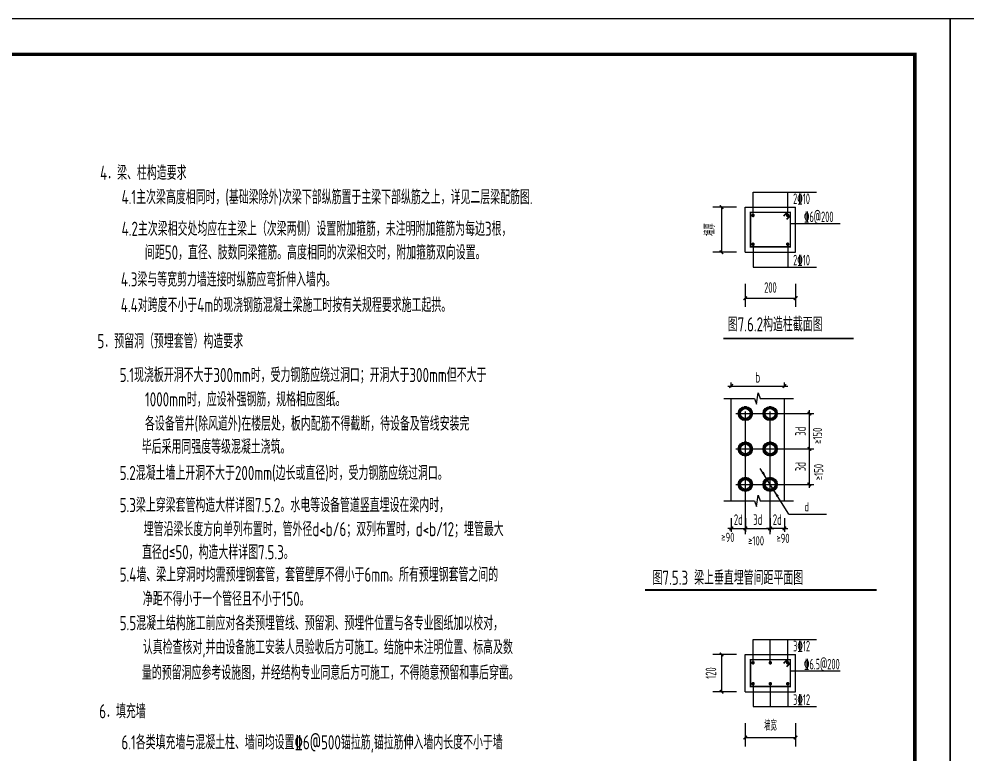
# Model space of a CAD drawing. Extents: x 127019 to 780419, y 327305 to 369305.
# Drawn here: x 160120 to 186894, y 348556 to 369305 of the extents above; entities that cross this region are included whole.
import ezdxf

# ---------------------------------------------------------------- set-up
doc = ezdxf.new("R2010")
doc.units = 0
doc.header["$LTSCALE"] = 1000
doc.header["$MEASUREMENT"] = 0
doc.layers.get('0').update_dxf_attribs({"linetype": 'CONTINUOUS'})
doc.layers.get('Defpoints').update_dxf_attribs({"linetype": 'CONTINUOUS'})
for name, color, linetype in [('AXIS', 3, 'CONTINUOUS'), ('DIM', 3, 'CONTINUOUS'), ('PUB_TITLE', 4, 'CONTINUOUS'), ('REIN', 1, 'CONTINUOUS'), ('T-SM', 7, 'CONTINUOUS'), ('剖面', 2, 'CONTINUOUS'), ('轴线__尺寸数字', 3, 'CONTINUOUS'), ('钢筋标注', 7, 'CONTINUOUS')]:
    doc.layers.add(name, color=color, linetype=linetype)
doc.styles.add('GB', font='gbxwxt.shx', dxfattribs={"width": 0.7, "height": 300, "bigfont": 'gbhzfs.shx'})
doc.styles.add('TSSD_Dimension', font='gbxwxt.shx', dxfattribs={"width": 0.7, "bigfont": 'gbhzfs.shx'})
doc.styles.add('TSSD_Rein', font='tssdeng.shx', dxfattribs={"width": 0.6, "bigfont": 'gbhzfs.shx'})
doc.dimstyles.new('TSSD_100_100', dxfattribs={"dimtxt": 300, "dimasz": 100, "dimexe": 100, "dimexo": 250, "dimgap": 100, "dimtad": 1, "dimdec": 0, "dimzin": 0, "dimdsep": 46, "dimtxsty": 'TSSD_Dimension', "dimblk": 'ARCHTICK', "dimcen": 0, "dimdle": 100, "dimclrt": 7, "dimadec": 0, "dimazin": 0, "dimtfac": 1, "dimtdec": 0, "dimtix": 1, "dimtmove": 2, "dimatfit": 3, "dimfxl": 0, "dimtolj": 1, "dimtzin": 0, "dimarcsym": 0})
doc.dimstyles.new('TSSD_100_100$0', dxfattribs={"dimtxt": 300, "dimasz": 100, "dimexe": 250, "dimexo": 250, "dimgap": 150, "dimtad": 1, "dimdec": 0, "dimzin": 0, "dimdsep": 46, "dimtxsty": 'TSSD_Rein', "dimblk": 'ARCHTICK', "dimblk1": 'ARCHTICK', "dimblk2": 'ARCHTICK', "dimsah": 1, "dimcen": 0, "dimclrd": 3, "dimclre": 3, "dimclrt": 7, "dimadec": 0, "dimazin": 0, "dimtfac": 1, "dimtdec": 0, "dimtix": 1, "dimtmove": 2, "dimatfit": 3, "dimldrblk": 'ARCHTICK', "dimfxl": 0, "dimtolj": 1, "dimtzin": 0, "dimarcsym": 0})

# ---------------------------------------------------------------- blocks, each defined once
blk = doc.blocks.new('_ArchTick')
at = {"color": 0, "linetype": 'ByBlock', "const_width": 0.4}
blk.add_lwpolyline([(-0.5, -0.5), (0.5, 0.5)], dxfattribs=at)
blk = doc.blocks.new('*D223')
at = {"layer": 'Defpoints', "color": 0, "transparency": 16777216}
for p in [(182201, 358167), (182441, 358167), (182201, 357167)]:
    blk.add_point(p, dxfattribs=at)
at = {"layer": 'DIM', "color": 0, "lineweight": -2, "transparency": 16777216}
for p, q in [((182441, 357067), (182441, 358267)), ((182451, 358167), (182541, 358167)), ((182451, 357167), (182541, 357167))]:
    blk.add_line(p, q, dxfattribs=at)
at = {"layer": 'DIM', "color": 0, "lineweight": -2, "transparency": 16777216, "xscale": 100, "yscale": 100, "zscale": 100}
for p, rotation in [((182441, 358167), 90), ((182441, 357167), 270)]:
    blk.add_blockref('_ArchTick', p, dxfattribs=dict(at, rotation=rotation))
at = {"layer": 'DIM', "color": 7, "transparency": 16777216, "insert": (182191, 357667), "char_height": 300, "attachment_point": 5, "rotation": 90, "style": 'TSSD_Dimension'}
blk.add_mtext('\\A1;3d                             ', dxfattribs=at)
blk = doc.blocks.new('*D224')
at = {"layer": 'Defpoints', "color": 0, "transparency": 16777216}
for p in [(180235, 355467), (180635, 355467), (180635, 354924)]:
    blk.add_point(p, dxfattribs=at)
at = {"layer": 'DIM', "color": 0, "lineweight": -2, "transparency": 16777216}
for p, q in [((180235, 355217), (180235, 354824)), ((180635, 355217), (180635, 354824)), ((180235, 354924), (180135, 354924)), ((180235, 354924), (180635, 354924)), ((180635, 354924), (180735, 354924))]:
    blk.add_line(p, q, dxfattribs=at)
at = {"layer": 'DIM', "color": 0, "lineweight": -2, "transparency": 16777216, "xscale": 100, "yscale": 100, "zscale": 100}
blk.add_blockref('_ArchTick', (180235, 354924), dxfattribs=at)
at = {"layer": 'DIM', "color": 0, "lineweight": -2, "transparency": 16777216, "xscale": 100, "yscale": 100, "zscale": 100, "rotation": 180}
blk.add_blockref('_ArchTick', (180635, 354924), dxfattribs=at)
at = {"layer": 'DIM', "color": 7, "transparency": 16777216, "insert": (180435, 355174), "char_height": 300, "attachment_point": 5, "style": 'TSSD_Dimension'}
blk.add_mtext('\\A1;2d', dxfattribs=at)
blk = doc.blocks.new('*D225')
at = {"layer": 'Defpoints', "color": 0, "transparency": 16777216}
for p in [(180635, 355467), (181335, 355467), (181335, 354924)]:
    blk.add_point(p, dxfattribs=at)
at = {"layer": 'DIM', "color": 0, "lineweight": -2, "transparency": 16777216}
for p, q in [((180635, 355217), (180635, 354824)), ((181335, 355217), (181335, 354824)), ((180535, 354924), (181435, 354924))]:
    blk.add_line(p, q, dxfattribs=at)
at = {"layer": 'DIM', "color": 0, "lineweight": -2, "transparency": 16777216, "xscale": 100, "yscale": 100, "zscale": 100, "rotation": 180}
blk.add_blockref('_ArchTick', (180635, 354924), dxfattribs=at)
at = {"layer": 'DIM', "color": 0, "lineweight": -2, "transparency": 16777216, "xscale": 100, "yscale": 100, "zscale": 100}
blk.add_blockref('_ArchTick', (181335, 354924), dxfattribs=at)
at = {"layer": 'DIM', "color": 7, "transparency": 16777216, "insert": (180985, 355174), "char_height": 300, "attachment_point": 5, "style": 'TSSD_Dimension'}
blk.add_mtext('\\A1;3d', dxfattribs=at)
blk = doc.blocks.new('*D226')
at = {"layer": 'Defpoints', "color": 0, "transparency": 16777216}
for p in [(181335, 355467), (181735, 355467), (181335, 354924)]:
    blk.add_point(p, dxfattribs=at)
at = {"layer": 'DIM', "color": 0, "lineweight": -2, "transparency": 16777216}
for p, q in [((181335, 355217), (181335, 354824)), ((181735, 355217), (181735, 354824)), ((181335, 354924), (181235, 354924)), ((181735, 354924), (181335, 354924)), ((181735, 354924), (181835, 354924))]:
    blk.add_line(p, q, dxfattribs=at)
at = {"layer": 'DIM', "color": 0, "lineweight": -2, "transparency": 16777216, "xscale": 100, "yscale": 100, "zscale": 100}
blk.add_blockref('_ArchTick', (181335, 354924), dxfattribs=at)
at = {"layer": 'DIM', "color": 0, "lineweight": -2, "transparency": 16777216, "xscale": 100, "yscale": 100, "zscale": 100, "rotation": 180}
blk.add_blockref('_ArchTick', (181735, 354924), dxfattribs=at)
at = {"layer": 'DIM', "color": 7, "transparency": 16777216, "insert": (181535, 355174), "char_height": 300, "attachment_point": 5, "style": 'TSSD_Dimension'}
blk.add_mtext('\\A1;2d', dxfattribs=at)
blk = doc.blocks.new('*D227')
at = {"layer": 'Defpoints', "color": 0, "transparency": 16777216}
for p in [(182201, 357167), (182441, 357167), (182201, 356167)]:
    blk.add_point(p, dxfattribs=at)
at = {"layer": 'DIM', "color": 0, "lineweight": -2, "transparency": 16777216}
for p, q in [((182441, 356067), (182441, 357267)), ((182451, 357167), (182541, 357167)), ((182451, 356167), (182541, 356167))]:
    blk.add_line(p, q, dxfattribs=at)
at = {"layer": 'DIM', "color": 0, "lineweight": -2, "transparency": 16777216, "xscale": 100, "yscale": 100, "zscale": 100}
for p, rotation in [((182441, 357167), 90), ((182441, 356167), 270)]:
    blk.add_blockref('_ArchTick', p, dxfattribs=dict(at, rotation=rotation))
at = {"layer": 'DIM', "color": 7, "transparency": 16777216, "insert": (182191, 356667), "char_height": 300, "attachment_point": 5, "rotation": 90, "style": 'TSSD_Dimension'}
blk.add_mtext('\\A1;3d                             ', dxfattribs=at)
blk = doc.blocks.new('*D228')
at = {"layer": 'Defpoints', "color": 0, "transparency": 16777216}
for p in [(181735, 358942), (180235, 358662), (181735, 358662)]:
    blk.add_point(p, dxfattribs=at)
at = {"layer": 'DIM', "color": 0, "lineweight": -2, "transparency": 16777216}
for p, q in [((180235, 358912), (180235, 359042)), ((181735, 358912), (181735, 359042)), ((180135, 358942), (181835, 358942))]:
    blk.add_line(p, q, dxfattribs=at)
at = {"layer": 'DIM', "color": 0, "lineweight": -2, "transparency": 16777216, "xscale": 100, "yscale": 100, "zscale": 100, "rotation": 180}
blk.add_blockref('_ArchTick', (180235, 358942), dxfattribs=at)
at = {"layer": 'DIM', "color": 0, "lineweight": -2, "transparency": 16777216, "xscale": 100, "yscale": 100, "zscale": 100}
blk.add_blockref('_ArchTick', (181735, 358942), dxfattribs=at)
at = {"layer": 'DIM', "color": 7, "transparency": 16777216, "insert": (180985, 359192), "char_height": 300, "attachment_point": 5, "style": 'TSSD_Dimension'}
blk.add_mtext('\\A1;b', dxfattribs=at)
blk = doc.blocks.new('*D384')
at = {"layer": 'Defpoints', "color": 0, "transparency": 16777216}
for p in [(180630, 351369), (179961, 350315), (180630, 350315)]:
    blk.add_point(p, dxfattribs=at)
at = {"layer": '剖面', "color": 3, "lineweight": -2, "transparency": 16777216}
for p, q in [((180380, 351369), (179711, 351369)), ((179961, 351369), (179961, 350315)), ((180380, 350315), (179711, 350315))]:
    blk.add_line(p, q, dxfattribs=at)
at = {"layer": '剖面', "color": 3, "lineweight": -2, "transparency": 16777216, "xscale": 100, "yscale": 100, "zscale": 100}
for p, rotation in [((179961, 351369), 90), ((179961, 350315), 270)]:
    blk.add_blockref('_ArchTick', p, dxfattribs=dict(at, rotation=rotation))
at = {"layer": '剖面', "color": 7, "transparency": 16777216, "insert": (179661, 350842), "char_height": 300, "attachment_point": 5, "rotation": 90, "style": 'TSSD_Rein'}
blk.add_mtext('\\A1;120', dxfattribs=at)
blk = doc.blocks.new('*D385')
at = {"layer": 'Defpoints', "color": 0, "transparency": 16777216}
for p in [(180630, 349676), (182054, 349676), (182054, 349018)]:
    blk.add_point(p, dxfattribs=at)
at = {"layer": '剖面', "color": 3, "lineweight": -2, "transparency": 16777216}
for p, q in [((180630, 349426), (180630, 348768)), ((182054, 349426), (182054, 348768)), ((180630, 349018), (182054, 349018))]:
    blk.add_line(p, q, dxfattribs=at)
at = {"layer": '剖面', "color": 3, "lineweight": -2, "transparency": 16777216, "xscale": 100, "yscale": 100, "zscale": 100, "rotation": 180}
blk.add_blockref('_ArchTick', (180630, 349018), dxfattribs=at)
at = {"layer": '剖面', "color": 3, "lineweight": -2, "transparency": 16777216, "xscale": 100, "yscale": 100, "zscale": 100}
blk.add_blockref('_ArchTick', (182054, 349018), dxfattribs=at)
at = {"layer": '剖面', "color": 7, "transparency": 16777216, "insert": (181342, 349367), "char_height": 300, "attachment_point": 5, "style": 'TSSD_Rein'}
blk.add_mtext('\\A1;墙宽', dxfattribs=at)
blk = doc.blocks.new('*D435')
at = {"layer": 'Defpoints', "color": 0, "transparency": 16777216}
for p in [(180630, 363996), (179961, 362721), (180630, 362721)]:
    blk.add_point(p, dxfattribs=at)
at = {"layer": '剖面', "color": 3, "lineweight": -2, "transparency": 16777216}
for p, q in [((180380, 363996), (179711, 363996)), ((179961, 363996), (179961, 362721)), ((180380, 362721), (179711, 362721))]:
    blk.add_line(p, q, dxfattribs=at)
at = {"layer": '剖面', "color": 3, "lineweight": -2, "transparency": 16777216, "xscale": 100, "yscale": 100, "zscale": 100}
for p, rotation in [((179961, 363996), 90), ((179961, 362721), 270)]:
    blk.add_blockref('_ArchTick', p, dxfattribs=dict(at, rotation=rotation))
at = {"layer": '剖面', "color": 7, "transparency": 16777216, "insert": (179621, 363359), "char_height": 300, "attachment_point": 5, "rotation": 90, "style": 'TSSD_Rein'}
blk.add_mtext('\\A1;墙厚', dxfattribs=at)
blk = doc.blocks.new('*D436')
at = {"layer": 'Defpoints', "color": 0, "transparency": 16777216}
for p in [(180630, 362083), (182054, 362083), (182054, 361425)]:
    blk.add_point(p, dxfattribs=at)
at = {"layer": '剖面', "color": 3, "lineweight": -2, "transparency": 16777216}
for p, q in [((180630, 361833), (180630, 361175)), ((182054, 361833), (182054, 361175)), ((180630, 361425), (182054, 361425))]:
    blk.add_line(p, q, dxfattribs=at)
at = {"layer": '剖面', "color": 3, "lineweight": -2, "transparency": 16777216, "xscale": 100, "yscale": 100, "zscale": 100, "rotation": 180}
blk.add_blockref('_ArchTick', (180630, 361425), dxfattribs=at)
at = {"layer": '剖面', "color": 3, "lineweight": -2, "transparency": 16777216, "xscale": 100, "yscale": 100, "zscale": 100}
blk.add_blockref('_ArchTick', (182054, 361425), dxfattribs=at)
at = {"layer": '剖面', "color": 7, "transparency": 16777216, "insert": (181342, 361725), "char_height": 300, "attachment_point": 5, "style": 'TSSD_Rein'}
blk.add_mtext('\\A1;200', dxfattribs=at)

msp = doc.modelspace()

# ---------------------------------------------------------------- hatches: boundary and pattern name
at = {"layer": 'DIM'}
h = msp.add_hatch(dxfattribs=at)
h.set_pattern_fill('DOTS', color=256, scale=500, style=0)
h.set_pattern_definition([(360, (78758.674, 351710.083), (15.625, 31.25), [0, -31.25])])
h.paths.add_polyline_path([(180834.8, 358167.5, 1), (180434.8, 358167.5, 1)])
h.paths.add_polyline_path([(180774.8, 358167.5, 1), (180494.8, 358167.5, 1)], flags=16)
h = msp.add_hatch(dxfattribs=at)
h.set_pattern_fill('DOTS', color=256, scale=500, style=0)
h.set_pattern_definition([(360, (79458.674, 351710.083), (15.625, 31.25), [0, -31.25])])
h.paths.add_polyline_path([(181534.8, 358167.5, 1), (181134.8, 358167.5, 1)])
h.paths.add_polyline_path([(181474.8, 358167.5, 1), (181194.8, 358167.5, 1)], flags=16)
h = msp.add_hatch(dxfattribs=at)
h.set_pattern_fill('DOTS', color=256, scale=500, style=0)
h.set_pattern_definition([(360, (78758.674, 350710.083), (15.625, 31.25), [0, -31.25])])
h.paths.add_polyline_path([(180834.8, 357167.5, 1), (180434.8, 357167.5, 1)])
h.paths.add_polyline_path([(180774.8, 357167.5, 1), (180494.8, 357167.5, 1)], flags=16)
h = msp.add_hatch(dxfattribs=at)
h.set_pattern_fill('DOTS', color=256, scale=500, style=0)
h.set_pattern_definition([(360, (79458.674, 350710.083), (15.625, 31.25), [0, -31.25])])
h.paths.add_polyline_path([(181534.8, 357167.5, 1), (181134.8, 357167.5, 1)])
h.paths.add_polyline_path([(181474.8, 357167.5, 1), (181194.8, 357167.5, 1)], flags=16)
h = msp.add_hatch(dxfattribs=at)
h.set_pattern_fill('DOTS', color=256, scale=500, style=0)
h.set_pattern_definition([(360, (78758.674, 349710.083), (15.625, 31.25), [0, -31.25])])
h.paths.add_polyline_path([(180834.8, 356167.5, 1), (180434.8, 356167.5, 1)])
h.paths.add_polyline_path([(180774.8, 356167.5, 1), (180494.8, 356167.5, 1)], flags=16)
h = msp.add_hatch(dxfattribs=at)
h.set_pattern_fill('DOTS', color=256, scale=500, style=0)
h.set_pattern_definition([(360, (79458.674, 349710.083), (15.625, 31.25), [0, -31.25])])
h.paths.add_polyline_path([(181534.8, 356167.5, 1), (181134.8, 356167.5, 1)])
h.paths.add_polyline_path([(181474.8, 356167.5, 1), (181194.8, 356167.5, 1)], flags=16)

# ---------------------------------------------------------------- linework, layer by layer
for p, q in [((180850.6, 364417.1), (182646.1, 364417.1)), ((180850.6, 363771), (180850.6, 364417.1)), ((181830.9, 363771), (181830.9, 364417.1)), ((180850.6, 362946.8), (180850.6, 362300.6)), ((181830.9, 362946.8), (181830.9, 362300.6)), ((180850.6, 362300.6), (182646.1, 362300.6)), ((180850.6, 351789.9), (182646.1, 351789.9)), ((180850.6, 351143.8), (180850.6, 351789.9)), ((181337.6, 351143.8), (181337.6, 351789.9)), ((181830.9, 351143.8), (181830.9, 351789.9)), ((180850.6, 350540.1), (180850.6, 349894)), ((181337.6, 350540.1), (181337.6, 349894)), ((181830.9, 350540.1), (181830.9, 349894)), ((180850.6, 349894), (182646.1, 349894))]:
    msp.add_line(p, q)
at = {"layer": 'AXIS', "ltscale": 0.05}
for p, q in [((180367.3, 357167.5), (182570.7, 357167.5)), ((180367.3, 356167.5), (182570.7, 356167.5))]:
    msp.add_line(p, q, dxfattribs=at)
at = {"layer": 'DIM'}
for p, q in [((180234.8, 355701), (180234.8, 358588.7)), ((181734.8, 355701), (181734.8, 358588.7)), ((180367.3, 358167.5), (182570.7, 358167.5)), ((180634.8, 354760), (180634.8, 358226.5)), ((181334.8, 354760), (181334.8, 358226.5)), ((181859.5, 355327.2), (181056.7, 356612.9)), ((181859.5, 355327.2), (182924.9, 355327.2))]:
    msp.add_line(p, q, dxfattribs=at)
for points in [[(180027.4, 358588.7), (180888.1, 358588.7), (180951.4, 358428.5), (180997.8, 358751.4), (181054.8, 358588.7), (181992.8, 358588.7)], [(180027.4, 355701), (180888.1, 355701), (180951.4, 355540.8), (180997.8, 355863.6), (181054.8, 355701), (181992.8, 355701)]]:
    msp.add_lwpolyline(points, dxfattribs=at)
for points in [[(181228.9, 356337.1, 0, 75, 0), (181123, 356506.8, 75, 75, 0)], [(181440.8, 355997.8, 0, 75, 0), (181546.7, 355828.2, 75, 75, 0)]]:
    msp.add_lwpolyline(points, format="xyseb", dxfattribs=at)
at = {"layer": 'DIM', "const_width": 50}
msp.add_lwpolyline([(177803.5, 353186.4), (184338.9, 353186.4)], dxfattribs=at)
at = {"layer": 'DIM'}
for centre, radius in [((180634.8, 358167.5), 200), ((180634.8, 358167.5), 140), ((181334.8, 358167.5), 200), ((181334.8, 358167.5), 140), ((180634.8, 357167.5), 200), ((180634.8, 357167.5), 140), ((181334.8, 357167.5), 200), ((181334.8, 357167.5), 140), ((180634.8, 356167.5), 200), ((181334.8, 356167.5), 200), ((180634.8, 356167.5), 140), ((181334.8, 356167.5), 140)]:
    msp.add_circle(centre, radius, dxfattribs=at)
at = {"layer": 'PUB_TITLE'}
for points in [[(127019.2, 327305.3), (186419.2, 327305.3), (186419.2, 369305.3), (127019.2, 369305.3)], [(186419.2, 327305.3), (245819.2, 327305.3), (245819.2, 369305.3), (186419.2, 369305.3)]]:
    msp.add_lwpolyline(points, close=True, dxfattribs=at)
at = {"layer": 'PUB_TITLE', "const_width": 100}
msp.add_lwpolyline([(128019.2, 328305.3), (185419.2, 328305.3), (185419.2, 368305.3), (128019.2, 368305.3)], close=True, dxfattribs=at)
at = {"layer": 'REIN', "const_width": 45}
for points in [[(181903.6, 362871.3), (181903.6, 363846.4), (180779.9, 363846.4), (180779.9, 362871.3)], [(181903.6, 350464.7), (181903.6, 351219.2), (180779.9, 351219.2), (180779.9, 350464.7)]]:
    msp.add_lwpolyline(points, close=True, dxfattribs=at)
for points in [[(181815.8, 363846.4), (181712.5, 363743.1)], [(181903.6, 363749), (181800.3, 363645.7)], [(181815.8, 351219.2), (181712.5, 351115.9)], [(181903.6, 351121.8), (181800.3, 351018.5)]]:
    msp.add_lwpolyline(points, dxfattribs=at)
at = {"layer": 'REIN', "const_width": 50}
for points in [[(180825.6, 363758.5, 1), (180875.6, 363758.5, 1)], [(181805.9, 363758.5, 1), (181855.9, 363758.5, 1)], [(180825.6, 362946.8, 1), (180875.6, 362946.8, 1)], [(181805.9, 362946.8, 1), (181855.9, 362946.8, 1)], [(180825.6, 351131.3, 1), (180875.6, 351131.3, 1)], [(181314, 351131.1, 1), (181364, 351131.1, 1)], [(181805.9, 351131.3, 1), (181855.9, 351131.3, 1)], [(180825.6, 350540.1, 1), (180875.6, 350540.1, 1)], [(181314, 350539.9, 1), (181364, 350539.9, 1)], [(181805.9, 350540.1, 1), (181855.9, 350540.1, 1)]]:
    msp.add_lwpolyline(points, format="xyb", close=True, dxfattribs=at)
at = {"layer": '剖面'}
for p, q in [((180629.9, 362721.3), (180629.9, 363996.4)), ((180629.9, 363996.4), (182053.6, 363996.4)), ((182053.6, 362721.3), (182053.6, 363996.4)), ((180629.9, 362721.3), (182053.6, 362721.3)), ((180629.9, 350314.7), (180629.9, 351369.2)), ((180629.9, 351369.2), (182053.6, 351369.2)), ((182053.6, 350314.7), (182053.6, 351369.2)), ((180629.9, 350314.7), (182053.6, 350314.7))]:
    msp.add_line(p, q, dxfattribs=at)
at = {"layer": '轴线__尺寸数字', "linetype": 'Continuous', "const_width": 50}
msp.add_lwpolyline([(180009.3, 360284.8), (183693.4, 360284.8)], dxfattribs=at)
at = {"layer": '钢筋标注'}
for p, q in [((181900.3, 363530.8), (183311.4, 363530.8)), ((181900.3, 350903.6), (183311.4, 350903.6))]:
    msp.add_line(p, q, dxfattribs=at)

# ---------------------------------------------------------------- texts
at = {"layer": 'DIM', "style": 'GB', "width": 0.8}
for p in [(182801, 357309.9), (182834, 356286.3)]:
    msp.add_text('≥150', height=260, rotation=90, dxfattribs=at).set_placement(p)
for s, p in [('d', (182301.7, 355405.9)), ('≥90', (179954.6, 354543.7)), ('≥90', (181510.6, 354514.8)), ('≥100', (180711, 354445))]:
    msp.add_text(s, height=260, dxfattribs=at).set_placement(p)
at = {"layer": 'T-SM', "linetype": 'Continuous', "style": 'TSSD_Rein', "width": 0.7}
for s, p in [('4．梁、柱构造要求', (162411.3, 364762.6)), ('4.1主次梁高度相同时，(基础梁除外)次梁下部纵筋置于主梁下部纵筋之上，详见二层梁配筋图.', (163016.6, 364076.1)), ('4.2主次梁相交处均应在主梁上（次梁两侧）设置附加箍筋，未注明附加箍筋为每边3根，', (163018.5, 363182.9)), ('间距50，直径、肢数同梁箍筋。高度相同的次梁相交时，附加箍筋双向设置。', (163677.3, 362514.8)), ('4.3梁与等宽剪力墙连接时纵筋应弯折伸入墙内。', (162998.1, 361752.5)), ('4.4对跨度不小于4m的现浇钢筋混凝土梁施工时按有关规程要求施工起拱。', (162995.4, 361030.7)), ('图7.6.2构造柱截面图', (180135, 360484.3)), ('5．预留洞（预埋套管）构造要求', (162336.5, 360009.3)), ('5.1现浇板开洞不大于300mm时，受力钢筋应绕过洞口；开洞大于300mm但不大于', (162963.1, 359054.4)), ('1000mm时，应设补强钢筋，规格相应图纸。 ', (163679.8, 358367.9)), ('各设备管井(除风道外)在楼层处，板内配筋不得截断，待设备及管线安装完', (163679.8, 357681.4)), ('毕后采用同强度等级混凝土浇筑。', (163588.2, 357029)), ('5.2混凝土墙上开洞不大于200mm(边长或直径)时，受力钢筋应绕过洞口。 ', (162963.1, 356288.6)), ('5.3梁上穿梁套管构造大样详图7.5.2。水电等设备管道竖直埋设在梁内时，', (162963.1, 355382.6)), ('埋管沿梁长度方向单列布置时，管外径d<b/6；双列布置时，d<b/12；埋管最大', (163644, 354704.4)), ('直径d≤50，构造大样详图7.5.3。', (163597, 354053.1)), ('5.4墙、梁上穿洞时均需预埋钢套管，套管壁厚不得小于6mm。所有预埋钢套管之间的', (162963.1, 353419.8)), ('图7.5.3 梁上垂直埋管间距平面图', (178011.5, 353331.7)), ('净距不得小于一个管径且不小于150。', (163618.2, 352735.4)), ('5.5混凝土结构施工前应对各类预埋管线、预留洞、预埋件位置与各专业图纸加以校对，', (162963.1, 352050.9)), ('认真检查核对,并由设备施工安装人员验收后方可施工。结施中未注明位置、标高及数', (163618, 351372.5)), ('量的预留洞应参考设施图，并经结构专业同意后方可施工，不得随意预留和事后穿凿。', (163594.2, 350652.1)), ('6．填充墙', (162387.5, 349563)), ('6.1各类填充墙与混凝土柱、墙间均设置%%1326@500锚拉筋,锚拉筋伸入墙内长度不小于墙', (163014.1, 348686.3))]:
    msp.add_text(s, height=400, dxfattribs=at).set_placement(p)
at = {"layer": '钢筋标注', "style": 'TSSD_Rein', "width": 0.6}
for s, p in [('2%%13210', (181983.9, 364080.9)), ('%%1326@200', (182288.8, 363570.7)), ('2%%13210', (181983.9, 362348.4)), ('3%%13212', (181983.9, 351453.7)), ('%%1326.5@200', (182288.8, 350943.5)), ('3%%13212', (181983.9, 349941.7))]:
    msp.add_text(s, height=300, dxfattribs=at).set_placement(p)

# ---------------------------------------------------------------- dimensions: what is measured, and where the dimension line sits
at = {"layer": 'DIM'}
for base, p1, p2, text, picture, middle in [((181734.8, 358942.3), (180234.8, 358662.2), (181734.8, 358662.2), 'b', '*D228', (180984.8, 359192.3)), ((180634.8, 354924.4), (180234.8, 355467.2), (180634.8, 355467.2), '2d', '*D224', (180434.8, 355174.4)), ((181334.8, 354924.4), (180634.8, 355467.2), (181334.8, 355467.2), '3d', '*D225', (180984.8, 355174.4))]:
    dim = msp.add_linear_dim(base=base, p1=p1, p2=p2, text=text, dimstyle='TSSD_100_100', dxfattribs=at)
    dim.commit()
    dim.dimension.update_dxf_attribs({"geometry": picture, "text_midpoint": middle})
for base, p1, p2, angle, text, picture, middle in [((182441.1, 358167.5), (182200.9, 357167.5), (182200.9, 358167.5), 90, '3d                             ', '*D223', (182191.1, 357667.5)), ((182441.1, 357167.5), (182200.9, 356167.5), (182200.9, 357167.5), 90, '3d                             ', '*D227', (182191.1, 356667.5)), ((181334.8, 354924.4), (181734.8, 355467.2), (181334.8, 355467.2), 180, '2d', '*D226', (181534.8, 355174.4))]:
    dim = msp.add_linear_dim(base=base, p1=p1, p2=p2, angle=angle, text=text, dimstyle='TSSD_100_100', dxfattribs=at)
    dim.commit()
    dim.dimension.update_dxf_attribs({"geometry": picture, "text_midpoint": middle})
at = {"layer": '剖面'}
for base, p1, p2, text, picture, middle in [((179960.9, 362721.3), (180629.9, 363996.4), (180629.9, 362721.3), '墙厚', '*D435', (179621.4, 363358.9)), ((179960.9, 350314.7), (180629.9, 351369.2), (180629.9, 350314.7), '120', '*D384', (179660.9, 350842))]:
    dim = msp.add_linear_dim(base=base, p1=p1, p2=p2, angle=90, text=text, dimstyle='TSSD_100_100$0', dxfattribs=at)
    dim.commit()
    dim.dimension.update_dxf_attribs({"geometry": picture, "text_midpoint": middle})
for base, p1, p2, text, picture, middle in [((182053.6, 361424.8), (180629.9, 362083.1), (182053.6, 362083.1), '200', '*D436', (181341.7, 361724.8)), ((182053.6, 349018.1), (180629.9, 349676.4), (182053.6, 349676.4), '墙宽', '*D385', (181341.7, 349367.1))]:
    dim = msp.add_linear_dim(base=base, p1=p1, p2=p2, text=text, dimstyle='TSSD_100_100$0', dxfattribs=at)
    dim.commit()
    dim.dimension.update_dxf_attribs({"geometry": picture, "text_midpoint": middle})

doc.saveas('drawing.dxf')
